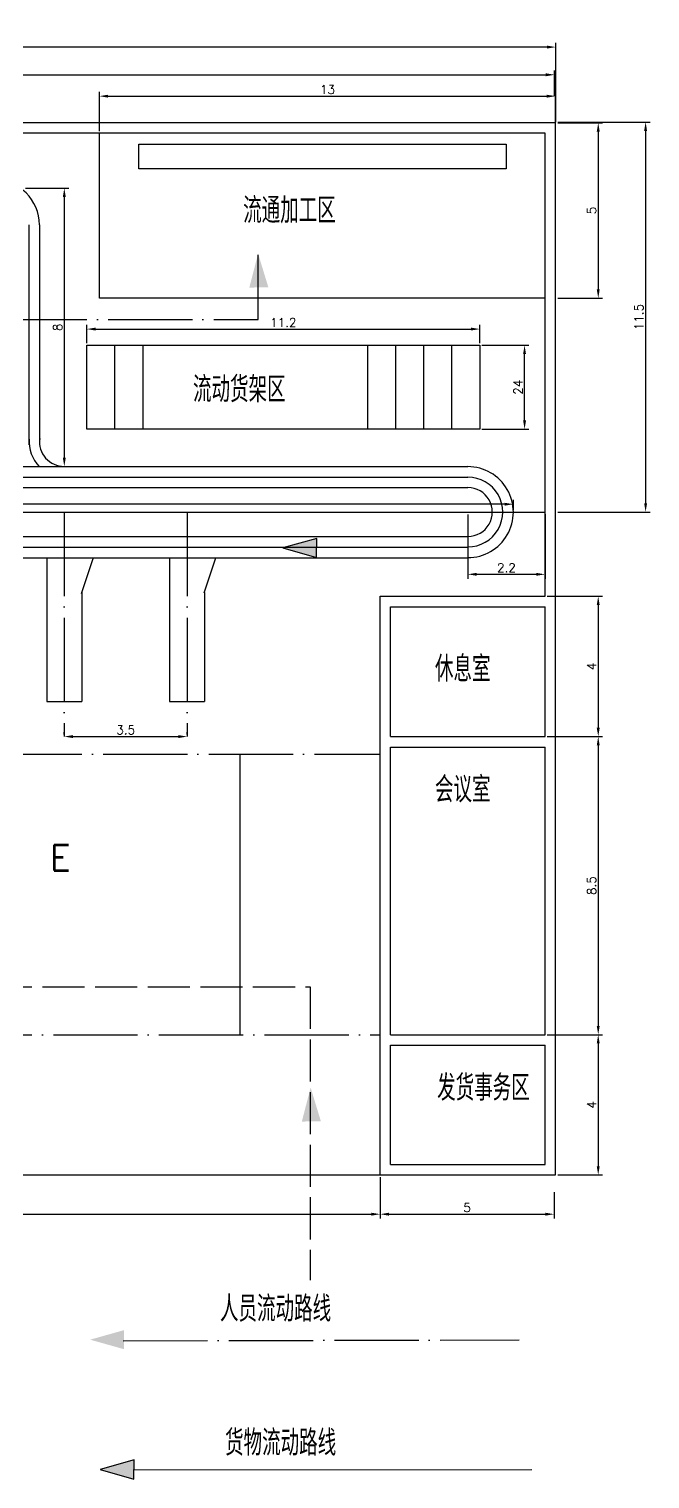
# Model space of a CAD drawing. Header units: millimetres. Extents: x 185 to 927, y 113 to 527.
# Drawn here: x 749.9 to 926.9, y 113.3 to 526.7 of the extents above; entities that cross this region are included whole.
import ezdxf

# ---------------------------------------------------------------- set-up
doc = ezdxf.new("R2010")
doc.units = ezdxf.units.MM
doc.linetypes.add('ACAD_ISO02W100', pattern=[15, 12, -3])
doc.linetypes.add('ACAD_ISO04W100', pattern=[30, 24, -3, 0, -3])
doc.layers.add('图层1', color=172, linetype='ACAD_ISO04W100')
doc.layers.add('图层2', color=2, linetype='Continuous')
doc.styles.get("Standard").update_dxf_attribs({"font": 'txt', "bigfont": 'gbcbig.shx'})
doc.dimstyles.new('ISO-25', dxfattribs={"dimtxt": 2.5, "dimasz": 2.5, "dimexe": 1.25, "dimexo": 0.625, "dimtad": 1, "dimtxsty": 'Standard', "dimcen": 2.5, "dimadec": 0, "dimazin": 0, "dimtfac": 1, "dimtmove": 0, "dimatfit": 3, "dimfxl": 1, "dimarcsym": 0})

# ---------------------------------------------------------------- blocks, each defined once
blk = doc.blocks.new('*D4')
at = {"layer": 'Defpoints', "color": 0}
for p in [(200.06, 521.58), (200.06, 499.58), (900.06, 499.58)]:
    blk.add_point(p, dxfattribs=at)
at = {"layer": '图层2', "color": 0, "lineweight": -2}
for p, q in [((200.06, 500.2), (200.06, 522.83)), ((897.56, 521.58), (202.56, 521.58)), ((900.06, 500.2), (900.06, 522.83))]:
    blk.add_line(p, q, dxfattribs=at)
at = {"layer": '图层2', "color": 0}
for points in [[(202.56, 522), (202.56, 521.16), (200.06, 521.58)], [(897.56, 522), (897.56, 521.16), (900.06, 521.58)]]:
    blk.add_solid(points, dxfattribs=at)
at = {"layer": '图层2', "color": 0, "insert": (538.12, 525.1), "char_height": 2.5, "attachment_point": 5}
blk.add_mtext('70', dxfattribs=at)
blk = doc.blocks.new('*D20')
at = {"layer": 'Defpoints', "color": 0}
for p in [(899.71, 513.69), (440.11, 506.76), (899.71, 506.96)]:
    blk.add_point(p, dxfattribs=at)
at = {"layer": '图层2', "color": 0, "lineweight": -2}
for p, q in [((440.11, 507.39), (440.11, 514.94)), ((442.61, 513.69), (897.21, 513.69)), ((899.71, 507.59), (899.71, 514.94))]:
    blk.add_line(p, q, dxfattribs=at)
at = {"layer": '图层2', "color": 0}
for points in [[(442.61, 514.11), (442.61, 513.27), (440.11, 513.69)], [(897.21, 514.11), (897.21, 513.27), (899.71, 513.69)]]:
    blk.add_solid(points, dxfattribs=at)
at = {"layer": '图层2', "color": 0, "insert": (669.91, 515.56), "char_height": 2.5, "attachment_point": 5}
blk.add_mtext('46', dxfattribs=at)
blk = doc.blocks.new('*D28')
at = {"layer": 'Defpoints', "color": 0}
for p in [(485.85, 210.68), (849.99, 200.01), (849.99, 188.82)]:
    blk.add_point(p, dxfattribs=at)
at = {"layer": '图层2', "color": 0, "lineweight": -2}
for p, q in [((485.85, 210.05), (485.85, 187.57)), ((849.99, 199.39), (849.99, 187.57)), ((488.35, 188.82), (847.49, 188.82))]:
    blk.add_line(p, q, dxfattribs=at)
at = {"layer": '图层2', "color": 0}
for points in [[(488.35, 189.24), (488.35, 188.41), (485.85, 188.82)], [(847.49, 189.24), (847.49, 188.41), (849.99, 188.82)]]:
    blk.add_solid(points, dxfattribs=at)
at = {"layer": '图层2', "color": 0, "insert": (667.92, 190.7), "char_height": 2.5, "attachment_point": 5}
blk.add_mtext('36.4', dxfattribs=at)
blk = doc.blocks.new('*D29')
at = {"layer": 'Defpoints', "color": 0}
for p in [(849.99, 200.01), (899.62, 195.71), (899.62, 188.82)]:
    blk.add_point(p, dxfattribs=at)
at = {"layer": '图层2', "color": 0, "lineweight": -2}
for p, q in [((849.99, 199.39), (849.99, 187.57)), ((899.62, 195.09), (899.62, 187.57)), ((852.49, 188.82), (897.12, 188.82))]:
    blk.add_line(p, q, dxfattribs=at)
at = {"layer": '图层2', "color": 0}
for points in [[(852.49, 189.24), (852.49, 188.41), (849.99, 188.82)], [(897.12, 189.24), (897.12, 188.41), (899.62, 188.82)]]:
    blk.add_solid(points, dxfattribs=at)
at = {"layer": '图层2', "color": 0, "insert": (874.8, 190.7), "char_height": 2.5, "attachment_point": 5}
blk.add_mtext('5', dxfattribs=at)
blk = doc.blocks.new('*D31')
at = {"layer": 'Defpoints', "color": 0}
for p in [(900, 500), (900, 450), (912.16, 450)]:
    blk.add_point(p, dxfattribs=at)
at = {"layer": '图层2', "color": 0, "lineweight": -2}
for p, q in [((900.62, 500), (913.41, 500)), ((912.16, 497.5), (912.16, 452.5)), ((900.62, 450), (913.41, 450))]:
    blk.add_line(p, q, dxfattribs=at)
at = {"layer": '图层2', "color": 0}
for points in [[(911.74, 497.5), (912.57, 497.5), (912.16, 500)], [(911.74, 452.5), (912.57, 452.5), (912.16, 450)]]:
    blk.add_solid(points, dxfattribs=at)
at = {"layer": '图层2', "color": 0, "insert": (910.28, 475), "char_height": 2.5, "attachment_point": 5, "rotation": 90}
blk.add_mtext('5', dxfattribs=at)
blk = doc.blocks.new('*D33')
at = {"layer": 'Defpoints', "color": 0}
for p in [(897, 365), (897, 325), (912.16, 325)]:
    blk.add_point(p, dxfattribs=at)
at = {"layer": '图层2', "color": 0, "lineweight": -2}
for p, q in [((897.62, 365), (913.41, 365)), ((912.16, 362.5), (912.16, 327.5)), ((897.62, 325), (913.41, 325))]:
    blk.add_line(p, q, dxfattribs=at)
at = {"layer": '图层2', "color": 0}
for points in [[(911.74, 362.5), (912.57, 362.5), (912.16, 365)], [(911.74, 327.5), (912.57, 327.5), (912.16, 325)]]:
    blk.add_solid(points, dxfattribs=at)
at = {"layer": '图层2', "color": 0, "insert": (910.28, 345), "char_height": 2.5, "attachment_point": 5, "rotation": 90}
blk.add_mtext('4', dxfattribs=at)
blk = doc.blocks.new('*D34')
at = {"layer": 'Defpoints', "color": 0}
for p in [(897, 325), (897, 240), (912.16, 240)]:
    blk.add_point(p, dxfattribs=at)
at = {"layer": '图层2', "color": 0, "lineweight": -2}
for p, q in [((897.62, 325), (913.41, 325)), ((912.16, 322.5), (912.16, 242.5)), ((897.62, 240), (913.41, 240))]:
    blk.add_line(p, q, dxfattribs=at)
at = {"layer": '图层2', "color": 0}
for points in [[(911.74, 322.5), (912.57, 322.5), (912.16, 325)], [(911.74, 242.5), (912.57, 242.5), (912.16, 240)]]:
    blk.add_solid(points, dxfattribs=at)
at = {"layer": '图层2', "color": 0, "insert": (910.28, 282.5), "char_height": 2.5, "attachment_point": 5, "rotation": 90}
blk.add_mtext('8.5', dxfattribs=at)
blk = doc.blocks.new('*D35')
at = {"layer": 'Defpoints', "color": 0}
for p in [(897, 240), (900, 200), (912.16, 200)]:
    blk.add_point(p, dxfattribs=at)
at = {"layer": '图层2', "color": 0, "lineweight": -2}
for p, q in [((897.62, 240), (913.41, 240)), ((912.16, 237.5), (912.16, 202.5)), ((900.62, 200), (913.41, 200))]:
    blk.add_line(p, q, dxfattribs=at)
at = {"layer": '图层2', "color": 0}
for points in [[(911.74, 237.5), (912.57, 237.5), (912.16, 240)], [(911.74, 202.5), (912.57, 202.5), (912.16, 200)]]:
    blk.add_solid(points, dxfattribs=at)
at = {"layer": '图层2', "color": 0, "insert": (910.28, 220), "char_height": 2.5, "attachment_point": 5, "rotation": 90}
blk.add_mtext('4', dxfattribs=at)
blk = doc.blocks.new('*D38')
at = {"layer": 'Defpoints', "color": 0}
for p in [(900, 507.59), (770, 497), (900, 497)]:
    blk.add_point(p, dxfattribs=at)
at = {"layer": '图层2', "color": 0, "lineweight": -2}
for p, q in [((770, 497.62), (770, 508.84)), ((900, 497.62), (900, 508.84)), ((772.5, 507.59), (897.5, 507.59))]:
    blk.add_line(p, q, dxfattribs=at)
at = {"layer": '图层2', "color": 0}
for points in [[(772.5, 508), (772.5, 507.17), (770, 507.59)], [(897.5, 508), (897.5, 507.17), (900, 507.59)]]:
    blk.add_solid(points, dxfattribs=at)
at = {"layer": '图层2', "color": 0, "insert": (835, 509.46), "char_height": 2.5, "attachment_point": 5}
blk.add_mtext('13', dxfattribs=at)
blk = doc.blocks.new('*D39')
at = {"layer": 'Defpoints', "color": 0}
for p in [(878.38, 436.56), (891.17, 436.56), (878.38, 412.66)]:
    blk.add_point(p, dxfattribs=at)
at = {"layer": '图层2', "color": 0, "lineweight": -2}
for p, q in [((879, 436.56), (892.42, 436.56)), ((891.17, 415.16), (891.17, 434.06)), ((879, 412.66), (892.42, 412.66))]:
    blk.add_line(p, q, dxfattribs=at)
at = {"layer": '图层2', "color": 0}
for points in [[(890.75, 434.06), (891.58, 434.06), (891.17, 436.56)], [(890.75, 415.16), (891.58, 415.16), (891.17, 412.66)]]:
    blk.add_solid(points, dxfattribs=at)
at = {"layer": '图层2', "color": 0, "insert": (889.29, 424.61), "char_height": 2.5, "attachment_point": 5, "rotation": 90}
blk.add_mtext('24', dxfattribs=at)
blk = doc.blocks.new('*D42')
at = {"layer": 'Defpoints', "color": 0}
for p in [(878.38, 441.18), (766.44, 436.56), (878.38, 436.56)]:
    blk.add_point(p, dxfattribs=at)
at = {"layer": '图层2', "color": 0, "lineweight": -2}
for p, q in [((766.44, 437.18), (766.44, 442.43)), ((878.38, 437.18), (878.38, 442.43)), ((768.94, 441.18), (875.88, 441.18))]:
    blk.add_line(p, q, dxfattribs=at)
at = {"layer": '图层2', "color": 0}
for points in [[(768.94, 441.6), (768.94, 440.77), (766.44, 441.18)], [(875.88, 441.6), (875.88, 440.77), (878.38, 441.18)]]:
    blk.add_solid(points, dxfattribs=at)
at = {"layer": '图层2', "color": 0, "insert": (822.41, 443.06), "char_height": 2.5, "attachment_point": 5}
blk.add_mtext('11.2', dxfattribs=at)
blk = doc.blocks.new('*D54')
at = {"layer": 'Defpoints', "color": 0}
for p in [(748.3, 481.36), (748.99, 402), (760, 402)]:
    blk.add_point(p, dxfattribs=at)
at = {"layer": '图层2', "color": 0, "lineweight": -2}
for p, q in [((748.92, 481.36), (761.25, 481.36)), ((760, 478.86), (760, 404.5)), ((749.61, 402), (761.25, 402))]:
    blk.add_line(p, q, dxfattribs=at)
at = {"layer": '图层2', "color": 0}
for points in [[(759.58, 478.86), (760.41, 478.86), (760, 481.36)], [(759.58, 404.5), (760.41, 404.5), (760, 402)]]:
    blk.add_solid(points, dxfattribs=at)
at = {"layer": '图层2', "color": 0, "insert": (758.12, 441.68), "char_height": 2.5, "attachment_point": 5, "rotation": 90}
blk.add_mtext('8', dxfattribs=at)
blk = doc.blocks.new('*D56')
at = {"layer": 'Defpoints', "color": 0}
for p in [(455.07, 391.24), (455.07, 389), (887.97, 389)]:
    blk.add_point(p, dxfattribs=at)
at = {"layer": '图层2', "color": 0, "lineweight": -2}
for p, q in [((455.07, 389.62), (455.07, 392.49)), ((885.47, 391.24), (457.57, 391.24)), ((887.97, 389.62), (887.97, 392.49))]:
    blk.add_line(p, q, dxfattribs=at)
at = {"layer": '图层2', "color": 0}
for points in [[(457.57, 391.66), (457.57, 390.83), (455.07, 391.24)], [(885.47, 391.66), (885.47, 390.83), (887.97, 391.24)]]:
    blk.add_solid(points, dxfattribs=at)
at = {"layer": '图层2', "color": 0, "insert": (671.52, 393.12), "char_height": 2.5, "attachment_point": 5}
blk.add_mtext('43', dxfattribs=at)
blk = doc.blocks.new('*D57')
at = {"layer": 'Defpoints', "color": 0}
for p in [(760, 325), (795, 325), (795, 325)]:
    blk.add_point(p, dxfattribs=at)
at = {"layer": '图层2', "color": 0, "lineweight": -2}
for p, q in [((760, 325.62), (760, 326.25)), ((762.5, 325), (792.5, 325)), ((795, 325.62), (795, 326.25))]:
    blk.add_line(p, q, dxfattribs=at)
at = {"layer": '图层2', "color": 0}
for points in [[(762.5, 325.42), (762.5, 324.58), (760, 325)], [(792.5, 325.42), (792.5, 324.58), (795, 325)]]:
    blk.add_solid(points, dxfattribs=at)
at = {"layer": '图层2', "color": 0, "insert": (777.5, 326.87), "char_height": 2.5, "attachment_point": 5}
blk.add_mtext('3.5', dxfattribs=at)
blk = doc.blocks.new('*D66')
at = {"layer": 'Defpoints', "color": 0}
for p in [(900.06, 500.2), (900, 389), (925.66, 389)]:
    blk.add_point(p, dxfattribs=at)
at = {"layer": '图层2', "color": 0, "lineweight": -2}
for p, q in [((900.69, 500.2), (926.91, 500.2)), ((925.66, 497.7), (925.66, 391.5)), ((900.62, 389), (926.91, 389))]:
    blk.add_line(p, q, dxfattribs=at)
at = {"layer": '图层2', "color": 0}
for points in [[(925.24, 497.7), (926.07, 497.7), (925.66, 500.2)], [(925.24, 391.5), (926.07, 391.5), (925.66, 389)]]:
    blk.add_solid(points, dxfattribs=at)
at = {"layer": '图层2', "color": 0, "insert": (923.78, 444.6), "char_height": 2.5, "attachment_point": 5, "rotation": 90}
blk.add_mtext('11.5', dxfattribs=at)
blk = doc.blocks.new('*D67')
at = {"layer": 'Defpoints', "color": 0}
for p in [(875, 388.99), (897, 389), (897, 371.26)]:
    blk.add_point(p, dxfattribs=at)
at = {"layer": '图层2', "color": 0, "lineweight": -2}
for p, q in [((875, 388.36), (875, 370.01)), ((897, 388.37), (897, 370.01)), ((877.5, 371.26), (894.5, 371.26))]:
    blk.add_line(p, q, dxfattribs=at)
at = {"layer": '图层2', "color": 0}
for points in [[(877.5, 371.68), (877.5, 370.85), (875, 371.26)], [(894.5, 371.68), (894.5, 370.85), (897, 371.26)]]:
    blk.add_solid(points, dxfattribs=at)
at = {"layer": '图层2', "color": 0, "insert": (886, 373.14), "char_height": 2.5, "attachment_point": 5}
blk.add_mtext('2.2', dxfattribs=at)

msp = doc.modelspace()

# ---------------------------------------------------------------- hatches: boundary and pattern name
at = {"layer": '图层2'}
h = msp.add_hatch(color=256, dxfattribs=at)
h.set_gradient(color1=(33, 241, 14), one_color=1, tint=1)
h.paths.add_polyline_path([(818.149, 453.124), (815.231, 462.678), (812.728, 453.007)])
h = msp.add_hatch(color=256, dxfattribs=at)
h.set_gradient(color1=(23, 6, 249), one_color=1, tint=1)
h.paths.add_polyline_path([(818.149, 453.124), (815.231, 462.678), (812.728, 453.007)])
h = msp.add_hatch(color=256, dxfattribs=at)
h.set_gradient(color1=(33, 241, 14), one_color=1, tint=1)
h.paths.add_polyline_path([(831.924, 381.494), (822.3, 378.815), (831.906, 376.072)])
h = msp.add_hatch(color=256, dxfattribs=at)
h.set_gradient(color1=(33, 241, 14), one_color=1, tint=1)
h.paths.add_polyline_path([(833.114, 215.348), (830.197, 224.903), (827.693, 215.232)])
h = msp.add_hatch(color=256, dxfattribs=at)
h.set_gradient(color1=(23, 6, 249), one_color=1, tint=1)
h.paths.add_polyline_path([(833.114, 215.348), (830.197, 224.903), (827.693, 215.232)])
h = msp.add_hatch(color=256, dxfattribs=at)
h.set_gradient(color1=(33, 241, 14), one_color=1, tint=1)
h.paths.add_polyline_path([(776.988, 150.337), (767.373, 153.048), (776.988, 155.759)])
h = msp.add_hatch(color=256, dxfattribs=at)
h.set_gradient(color1=(23, 6, 249), one_color=1, tint=1)
h.paths.add_polyline_path([(776.988, 150.337), (767.373, 153.048), (776.988, 155.759)])
h = msp.add_hatch(color=256, dxfattribs=at)
h.set_gradient(color1=(33, 241, 14), one_color=1, tint=1)
h.paths.add_polyline_path([(779.875, 118.746), (770.251, 116.068), (779.857, 113.324)])

# ---------------------------------------------------------------- linework, layer by layer
for p, q in [((900, 500), (200, 500)), ((897, 497), (203, 497)), ((770, 450), (770, 497)), ((897, 365), (897, 497)), ((900, 200), (900, 500)), ((750, 408.199), (750, 470.938)), ((753, 408.079), (753, 470.938)), ((897, 450), (770, 450)), ((766.436, 436.558), (878.376, 436.558)), ((766.436, 412.663), (766.436, 436.558)), ((774.436, 412.663), (774.436, 436.558)), ((782.436, 412.663), (782.436, 436.558)), ((846.376, 436.558), (846.376, 412.663)), ((854.376, 436.558), (854.376, 412.663)), ((862.376, 436.558), (862.376, 412.663)), ((870.376, 436.558), (870.376, 412.663)), ((878.376, 436.558), (878.376, 412.663)), ((878.376, 412.663), (766.436, 412.663)), ((455, 401.999), (875, 401.999)), ((455, 398.999), (875, 398.999)), ((455, 395.999), (875, 395.999)), ((440, 388.999), (897, 388.999)), ((455, 381.999), (875, 381.999)), ((455, 378.999), (875, 378.999)), ((455, 375.999), (875, 375.999)), ((755, 375.999), (755, 335)), ((764.925, 365.823), (768.182, 375.766)), ((790, 375.999), (790, 335)), ((799.906, 365.971), (803.163, 375.915)), ((765, 366.099), (765, 335)), ((800, 366.099), (800, 335)), ((850, 240), (850, 365)), ((850, 365), (897, 365)), ((853, 325), (853, 362)), ((853, 362), (897, 362)), ((897, 325), (897, 362)), ((755, 335), (765, 335)), ((790, 335), (800, 335)), ((853, 325), (897, 325)), ((853, 325), (897, 325)), ((810, 320), (810, 240)), ((853, 322), (897, 322)), ((853, 240), (853, 322)), ((853, 300), (853, 322)), ((853, 240), (853, 322)), ((897, 240), (897, 322)), ((897, 300), (897, 322)), ((897, 300), (897, 322)), ((849.988, 200.01), (849.988, 240.01)), ((853, 240), (897, 240)), ((853, 237), (897, 237)), ((853, 203), (853, 237)), ((897, 203), (897, 237)), ((853, 203), (897, 203)), ((200, 200), (900, 200))]:
    msp.add_line(p, q)
at = {"linetype": 'ACAD_ISO04W100'}
for p, q in [((760, 388.999), (760, 325)), ((795, 388.999), (795, 325)), ((440, 320), (850, 320)), ((485.982, 240), (850, 240))]:
    msp.add_line(p, q, dxfattribs=at)
msp.add_lwpolyline([(781.207, 493.9), (885.955, 493.9), (885.955, 486.862), (781.207, 486.862)], close=True)
for centre, radius, start, end in [((739.981, 470.784), 12.969, 0.46865, 90.01674), ((759.904, 409.014), 9.938, 175.29325, 224.90742), ((759.904, 409.014), 6.967, 172.28556, 270.7497), ((875.004, 388.989), 12.969, 269.98326, 90.01674), ((875.009, 389.021), 9.938, 269.94534, 90.05466), ((875.009, 389.021), 6.967, 269.92204, 90.07796)]:
    msp.add_arc(centre, radius, start, end)
at = {"layer": '图层1'}
for p, q in [((815.288, 443.885), (815.235, 462.389)), ((742.416, 443.885), (815.288, 443.885)), ((776.822, 152.751), (889.622, 152.968))]:
    msp.add_line(p, q, dxfattribs=at)
at = {"layer": '图层1', "linetype": 'ACAD_ISO02W100'}
for p, q in [((423.769, 253.634), (830.09, 253.634)), ((830.09, 253.634), (830.09, 170))]:
    msp.add_line(p, q, dxfattribs=at)
at = {"layer": '图层2'}
msp.add_line((779.629, 115.895), (893.263, 116.008), dxfattribs=at)
for points in [[(831.924, 381.494), (822.3, 378.815), (831.906, 376.072)], [(779.875, 118.746), (770.251, 116.068), (779.857, 113.324)]]:
    msp.add_lwpolyline(points, close=True, dxfattribs=at)

# ---------------------------------------------------------------- texts
at = {"width": 38.46154, "attachment_point": 1}
for s, insert, char_height in [('流通加工区', (810.967, 478.69), 7.3352), ('流动货架区', (796.67, 427.659), 7.3352), ('休息室', (865.625, 347.955), 7.3352), ('会议室', (865.625, 313.583), 7.3352), ('E', (755.877, 294.158), 7.335), ('发货事务区', (866.244, 228.532), 7.3352), ('人员流动路线', (804.358, 165.518), 7.3352), ('货物流动路线', (805.801, 127.312), 7.3352)]:
    msp.add_mtext(s, dxfattribs=dict(at, insert=insert, char_height=char_height))

# ---------------------------------------------------------------- dimensions: what is measured, and where the dimension line sits
at = {"layer": '图层2'}
dim = msp.add_linear_dim(base=(200.063, 521.579), p1=(900.063, 499.577), p2=(200.063, 499.577), text='70', dimstyle='ISO-25', override={"dimtmove": 1}, dxfattribs=at)
dim.commit()
dim.dimension.update_dxf_attribs({"geometry": '*D4', "text_midpoint": (538.116, 523.224), "dimtype": 160})
for base, p1, p2, text, picture, middle in [((899.709, 513.689), (440.109, 506.763), (899.709, 506.961), '46', '*D20', (669.909, 515.564)), ((900, 507.586), (770, 497), (900, 497), '13', '*D38', (835, 509.461)), ((878.376, 441.182), (766.436, 436.558), (878.376, 436.558), '11.2', '*D42', (822.406, 443.057)), ((455.067, 391.245), (887.973, 388.999), (455.067, 388.999), '43', '*D56', (671.52, 393.12)), ((897, 371.263), (875.004, 388.989), (897, 388.999), '2.2', '*D67', (886.002, 373.138)), ((795, 325), (760, 325), (795, 325), '3.5', '*D57', (777.5, 326.875))]:
    dim = msp.add_linear_dim(base=base, p1=p1, p2=p2, text=text, dimstyle='ISO-25', dxfattribs=at)
    dim.commit()
    dim.dimension.update_dxf_attribs({"geometry": picture, "text_midpoint": middle})
for base, p1, p2, text, picture, middle in [((925.656, 388.999), (900.063, 500.202), (900, 388.999), '11.5', '*D66', (923.781, 444.6)), ((912.156, 450), (900, 500), (900, 450), '5', '*D31', (910.281, 475)), ((759.995, 401.999), (748.299, 481.359), (748.986, 401.999), '8', '*D54', (758.12, 441.679)), ((891.168, 436.558), (878.376, 412.663), (878.376, 436.558), '24', '*D39', (889.293, 424.611))]:
    dim = msp.add_linear_dim(base=base, p1=p1, p2=p2, angle=90, text=text, dimstyle='ISO-25', dxfattribs=at)
    dim.commit()
    dim.dimension.update_dxf_attribs({"geometry": picture, "text_midpoint": middle})
for base, p1, p2, text, picture, middle in [((912.156, 325), (897, 365), (897, 325), '4', '*D33', (910.281, 345)), ((912.156, 240), (897, 325), (897, 240), '8.5', '*D34', (910.281, 282.5)), ((912.156, 200), (897, 240), (900, 200), '4', '*D35', (910.281, 220))]:
    dim = msp.add_linear_dim(base=base, p1=p1, p2=p2, angle=90, text=text, dimstyle='ISO-25', override={"dimtmove": 1}, dxfattribs=at)
    dim.commit()
    dim.dimension.update_dxf_attribs({"geometry": picture, "text_midpoint": middle})
for base, p1, p2, text, picture, middle in [((849.988, 188.824), (485.851, 210.676), (849.988, 200.01), '36.4', '*D28', (667.919, 190.699)), ((899.616, 188.824), (849.988, 200.01), (899.616, 195.715), '5', '*D29', (874.802, 190.699))]:
    dim = msp.add_linear_dim(base=base, p1=p1, p2=p2, text=text, dimstyle='ISO-25', override={"dimtmove": 1}, dxfattribs=at)
    dim.commit()
    dim.dimension.update_dxf_attribs({"geometry": picture, "text_midpoint": middle})

doc.saveas('drawing.dxf')
